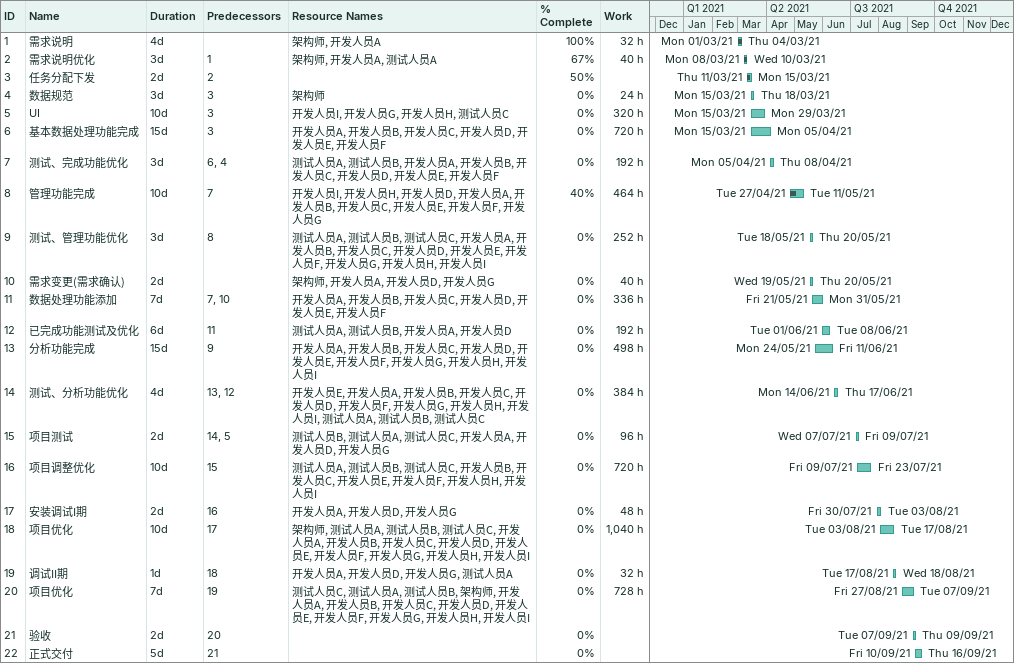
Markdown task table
| ID | Task | Duration | Start | Finish | Predecessors | Resources | % complete | Work (h) |
|---|---|---|---|---|---|---|---|---|
| 1 | 需求说明 | 4d | 2021-03-01 | 2021-03-04 |  | 架构师, 开发人员A | 100 | 32 |
| 2 | 需求说明优化 | 3d | 2021-03-08 | 2021-03-10 | 1 | 架构师, 开发人员A, 测试人员A | 67 | 40 |
| 3 | 任务分配下发 | 2d | 2021-03-11 | 2021-03-15 | 2 |  | 50 |  |
| 4 | 数据规范 | 3d | 2021-03-15 | 2021-03-18 | 3 | 架构师 | 0 | 24 |
| 5 | UI | 10d | 2021-03-15 | 2021-03-29 | 3 | 开发人员I, 开发人员G, 开发人员H, 测试人员C | 0 | 320 |
| 6 | 基本数据处理功能完成 | 15d | 2021-03-15 | 2021-04-05 | 3 | 开发人员A, 开发人员B, 开发人员C, 开发人员D, 开发人员E, 开发人员F | 0 | 720 |
| 7 | 测试、完成功能优化 | 3d | 2021-04-05 | 2021-04-08 | 6, 4 | 测试人员A, 测试人员B, 开发人员A, 开发人员B, 开发人员C, 开发人员D, 开发人员E, 开发人员F | 0 | 192 |
| 8 | 管理功能完成 | 10d | 2021-04-27 | 2021-05-11 | 7 | 开发人员I, 开发人员H, 开发人员D, 开发人员A, 开发人员B, 开发人员C, 开发人员E, 开发人员F, 开发人员G | 40 | 464 |
| 9 | 测试、管理功能优化 | 3d | 2021-05-18 | 2021-05-20 | 8 | 测试人员A, 测试人员B, 测试人员C, 开发人员A, 开发人员B, 开发人员C, 开发人员D, 开发人员E, 开发人员F, 开发人员G, 开发人员H, 开发人员I | 0 | 252 |
| 10 | 需求变更(需求确认) | 2d | 2021-05-19 | 2021-05-20 |  | 架构师, 开发人员A, 开发人员D, 开发人员G | 0 | 40 |
| 11 | 数据处理功能添加 | 7d | 2021-05-21 | 2021-05-31 | 7, 10 | 开发人员A, 开发人员B, 开发人员C, 开发人员D, 开发人员E, 开发人员F | 0 | 336 |
| 12 | 已完成功能测试及优化 | 6d | 2021-06-01 | 2021-06-08 | 11 | 测试人员A, 测试人员B, 开发人员A, 开发人员D | 0 | 192 |
| 13 | 分析功能完成 | 15d | 2021-05-24 | 2021-06-11 | 9 | 开发人员A, 开发人员B, 开发人员C, 开发人员D, 开发人员E, 开发人员F, 开发人员G, 开发人员H, 开发人员I | 0 | 498 |
| 14 | 测试、分析功能优化 | 4d | 2021-06-14 | 2021-06-17 | 13, 12 | 开发人员E, 开发人员A, 开发人员B, 开发人员C, 开发人员D, 开发人员F, 开发人员G, 开发人员H, 开发人员I, 测试人员A, 测试人员B, 测试人员C | 0 | 384 |
| 15 | 项目测试 | 2d | 2021-07-07 | 2021-07-09 | 14, 5 | 测试人员B, 测试人员A, 测试人员C, 开发人员A, 开发人员D, 开发人员G | 0 | 96 |
| 16 | 项目调整优化 | 10d | 2021-07-09 | 2021-07-23 | 15 | 测试人员A, 测试人员B, 测试人员C, 开发人员B, 开发人员C, 开发人员E, 开发人员F, 开发人员H, 开发人员I | 0 | 720 |
| 17 | 安装调试I期 | 2d | 2021-07-30 | 2021-08-03 | 16 | 开发人员A, 开发人员D, 开发人员G | 0 | 48 |
| 18 | 项目优化 | 10d | 2021-08-03 | 2021-08-17 | 17 | 架构师, 测试人员A, 测试人员B, 测试人员C, 开发人员A, 开发人员B, 开发人员C, 开发人员D, 开发人员E, 开发人员F, 开发人员G, 开发人员H, 开发人员I | 0 | 1040 |
| 19 | 调试II期 | 1d | 2021-08-17 | 2021-08-18 | 18 | 开发人员A, 开发人员D, 开发人员G, 测试人员A | 0 | 32 |
| 20 | 项目优化 | 7d | 2021-08-27 | 2021-09-07 | 19 | 测试人员C, 测试人员A, 测试人员B, 架构师, 开发人员A, 开发人员B, 开发人员C, 开发人员D, 开发人员E, 开发人员F, 开发人员G, 开发人员H, 开发人员I | 0 | 728 |
| 21 | 验收 | 2d | 2021-09-07 | 2021-09-09 | 20 |  | 0 |  |
| 22 | 正式交付 | 5d | 2021-09-10 | 2021-09-16 | 21 |  | 0 |  |
